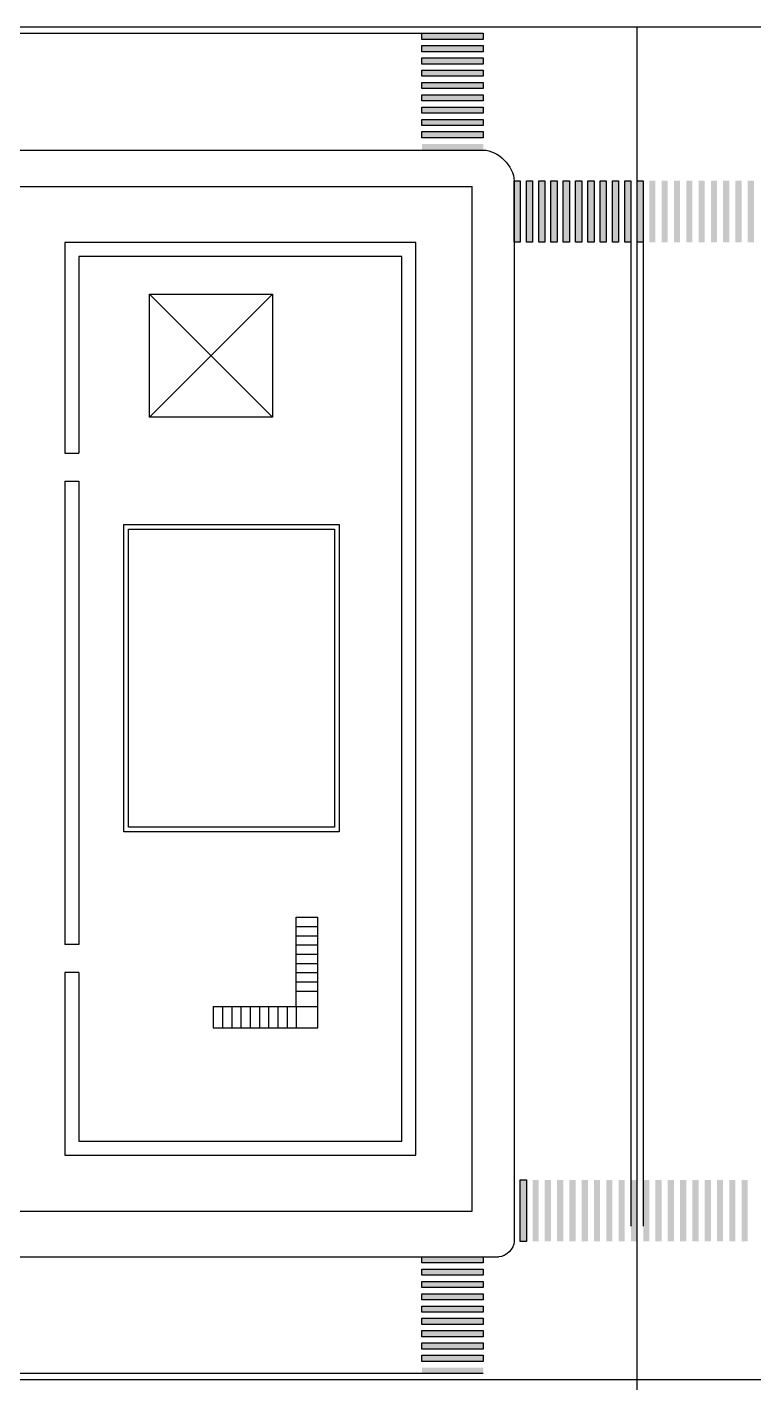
# Model space of a CAD drawing. Header units: millimetres. Extents: x -273369 to 399464, y -35443 to 194245.
# Drawn here: x -229207 to -205569, y 8457 to 52557 of the extents above; entities that cross this region are included whole.
import ezdxf

# ---------------------------------------------------------------- set-up
doc = ezdxf.new("R2010")
doc.units = ezdxf.units.MM
doc.linetypes.add('ACAD_ISO02W100', pattern=[15, 12, -3])

msp = doc.modelspace()

# ---------------------------------------------------------------- hatches: boundary and pattern name
h = msp.add_hatch(color=256)
h.set_gradient(color1=(255, 255, 255), rotation=208, tint=1)
h.paths.add_polyline_path([(-216368.737, 52357.324), (-216368.737, 52157.324), (-214368.737, 52157.324), (-214368.737, 52357.324)])
h = msp.add_hatch(color=256)
h.set_gradient(color1=(255, 255, 255), rotation=208, tint=1)
h.paths.add_polyline_path([(-214368.737, 51757.324), (-214368.737, 51957.324), (-216368.737, 51957.324), (-216368.737, 51757.324)])
h.paths.add_polyline_path([(-214368.737, 51357.324), (-214368.737, 51557.324), (-216368.737, 51557.324), (-216368.737, 51357.324)])
h = msp.add_hatch(color=256)
h.set_gradient(color1=(255, 255, 255), rotation=208, tint=1)
h.paths.add_polyline_path([(-216368.737, 51157.324), (-216368.737, 50957.324), (-214368.737, 50957.324), (-214368.737, 51157.324)])
h = msp.add_hatch(color=256)
h.set_gradient(color1=(255, 255, 255), rotation=208, tint=1)
h.paths.add_polyline_path([(-214368.737, 50557.324), (-214368.737, 50757.324), (-216368.737, 50757.324), (-216368.737, 50557.324)])
h.paths.add_polyline_path([(-214368.737, 50157.324), (-214368.737, 50357.324), (-216368.737, 50357.324), (-216368.737, 50157.324)])
h = msp.add_hatch(color=256)
h.set_gradient(color1=(255, 255, 255), rotation=208, tint=1)
h.paths.add_polyline_path([(-216368.737, 49957.324), (-216368.737, 49757.324), (-214368.737, 49757.324), (-214368.737, 49957.324)])
h = msp.add_hatch(color=256)
h.set_gradient(color1=(255, 255, 255), rotation=208, tint=1)
h.paths.add_polyline_path([(-214368.737, 49357.324), (-214368.737, 49557.324), (-216368.737, 49557.324), (-216368.737, 49357.324)])
h.paths.add_polyline_path([(-214368.737, 48957.324), (-214368.737, 49157.324), (-216368.737, 49157.324), (-216368.737, 48957.324)])
h = msp.add_hatch(color=256)
h.set_gradient(color1=(255, 255, 255), rotation=208, tint=1)
h.paths.add_polyline_path([(-216368.737, 48757.324), (-216368.737, 48557.324), (-214368.737, 48557.324), (-214368.737, 48757.324)])
h = msp.add_hatch(color=256)
h.set_gradient(color1=(255, 255, 255), rotation=208, tint=1)
edge = h.paths.add_edge_path()
edge.add_line((-213168.749, 47561.214), (-213368.743, 47561.214))
edge.add_spline(control_points=[(-213368.749, 47561.214), (-213368.741, 47559.917), (-213368.737, 47558.62), (-213368.737, 47557.324)], knot_values=[1410.324689061, 1410.324689061, 1410.324689061, 1410.324689061, 1414.213562373, 1414.213562373, 1414.213562373, 1414.213562373], degree=3, periodic=0)
edge.add_line((-213368.737, 47557.324), (-213368.737, 45561.214))
edge.add_line((-213368.737, 45561.214), (-213168.749, 45561.214))
edge.add_line((-213168.749, 45561.214), (-213168.749, 47561.214))
h = msp.add_hatch(color=256)
h.set_gradient(color1=(255, 255, 255), rotation=208, tint=1)
h.paths.add_polyline_path([(-212968.749, 45561.214), (-212768.749, 45561.214), (-212768.749, 47561.214), (-212968.749, 47561.214)])
h.paths.add_polyline_path([(-212368.749, 47561.214), (-212568.749, 47561.214), (-212568.749, 45561.214), (-212368.749, 45561.214)])
h.paths.add_polyline_path([(-212168.749, 45561.214), (-211968.749, 45561.214), (-211968.749, 47561.214), (-212168.749, 47561.214)])
h.paths.add_polyline_path([(-211768.749, 45561.214), (-211568.749, 45561.214), (-211568.749, 47561.214), (-211768.749, 47561.214)])
h.paths.add_polyline_path([(-211168.749, 47561.214), (-211368.749, 47561.214), (-211368.749, 45561.214), (-211168.749, 45561.214)])
h.paths.add_polyline_path([(-210968.749, 45561.214), (-210768.749, 45561.214), (-210768.749, 47561.214), (-210968.749, 47561.214)])
h.paths.add_polyline_path([(-210568.749, 45561.214), (-210368.749, 45561.214), (-210368.749, 47561.214), (-210568.749, 47561.214)])
h.paths.add_polyline_path([(-210168.749, 45561.214), (-209968.749, 45561.214), (-209968.749, 47561.214), (-210168.749, 47561.214)])
h.paths.add_polyline_path([(-209768.749, 45561.214), (-209568.749, 45561.214), (-209568.749, 47561.214), (-209768.749, 47561.214)])
h = msp.add_hatch(color=256)
h.set_gradient(color1=(255, 255, 255), rotation=208, tint=1)
h.paths.add_polyline_path([(-209168.749, 47561.214), (-209368.737, 47561.214), (-209368.737, 45561.214), (-209168.749, 45561.214)])
h = msp.add_hatch(color=256)
h.set_gradient(color1=(255, 255, 255), rotation=208, tint=1)
h.paths.add_polyline_path([(-208968.749, 45561.214), (-208768.749, 45561.214), (-208768.749, 47561.214), (-208968.749, 47561.214)])
h.paths.add_polyline_path([(-208368.749, 47561.214), (-208568.749, 47561.214), (-208568.749, 45561.214), (-208368.749, 45561.214)])
h.paths.add_polyline_path([(-208168.749, 45561.214), (-207968.749, 45561.214), (-207968.749, 47561.214), (-208168.749, 47561.214)])
h.paths.add_polyline_path([(-207768.749, 45561.214), (-207568.749, 45561.214), (-207568.749, 47561.214), (-207768.749, 47561.214)])
h.paths.add_polyline_path([(-207168.749, 47561.214), (-207368.749, 47561.214), (-207368.749, 45561.214), (-207168.749, 45561.214)])
h.paths.add_polyline_path([(-206968.749, 45561.214), (-206768.749, 45561.214), (-206768.749, 47561.214), (-206968.749, 47561.214)])
h.paths.add_polyline_path([(-206568.749, 45561.214), (-206368.749, 45561.214), (-206368.749, 47561.214), (-206568.749, 47561.214)])
h.paths.add_polyline_path([(-206168.749, 45561.214), (-205968.749, 45561.214), (-205968.749, 47561.214), (-206168.749, 47561.214)])
h.paths.add_polyline_path([(-205768.749, 45561.214), (-205568.749, 45561.214), (-205568.749, 47561.214), (-205768.749, 47561.214)])
h = msp.add_hatch(color=256)
h.set_gradient(color1=(255, 255, 255), rotation=208, tint=1)
h.paths.add_polyline_path([(-213168.737, 13057.324), (-212968.737, 13057.324), (-212968.737, 15057.324), (-213168.737, 15057.324)])
h = msp.add_hatch(color=256)
h.set_gradient(color1=(255, 255, 255), rotation=208, tint=1)
h.paths.add_polyline_path([(-212768.737, 13057.324), (-212568.737, 13057.324), (-212568.737, 15057.324), (-212768.737, 15057.324)])
h = msp.add_hatch(color=256)
h.set_gradient(color1=(255, 255, 255), rotation=208, tint=1)
h.paths.add_polyline_path([(-212368.737, 13057.324), (-212168.737, 13057.324), (-212168.737, 15057.324), (-212368.737, 15057.324)])
h = msp.add_hatch(color=256)
h.set_gradient(color1=(255, 255, 255), rotation=208, tint=1)
h.paths.add_polyline_path([(-211968.737, 13057.324), (-211768.737, 13057.324), (-211768.737, 15057.324), (-211968.737, 15057.324)])
h = msp.add_hatch(color=256)
h.set_gradient(color1=(255, 255, 255), rotation=208, tint=1)
h.paths.add_polyline_path([(-211568.737, 13057.324), (-211368.737, 13057.324), (-211368.737, 15057.324), (-211568.737, 15057.324)])
h = msp.add_hatch(color=256)
h.set_gradient(color1=(255, 255, 255), rotation=208, tint=1)
h.paths.add_polyline_path([(-211168.737, 13057.324), (-210968.737, 13057.324), (-210968.737, 15057.324), (-211168.737, 15057.324)])
h = msp.add_hatch(color=256)
h.set_gradient(color1=(255, 255, 255), rotation=208, tint=1)
h.paths.add_polyline_path([(-210768.737, 13057.324), (-210568.737, 13057.324), (-210568.737, 15057.324), (-210768.737, 15057.324)])
h = msp.add_hatch(color=256)
h.set_gradient(color1=(255, 255, 255), rotation=208, tint=1)
h.paths.add_polyline_path([(-210368.737, 13057.324), (-210168.737, 13057.324), (-210168.737, 15057.324), (-210368.737, 15057.324)])
h = msp.add_hatch(color=256)
h.set_gradient(color1=(255, 255, 255), rotation=208, tint=1)
h.paths.add_polyline_path([(-209968.737, 13057.324), (-209768.737, 13057.324), (-209768.737, 15057.324), (-209968.737, 15057.324)])
h = msp.add_hatch(color=256)
h.set_gradient(color1=(255, 255, 255), rotation=208, tint=1)
h.paths.add_polyline_path([(-209568.737, 13057.324), (-209368.737, 13057.324), (-209368.737, 15057.324), (-209568.737, 15057.324)])
h = msp.add_hatch(color=256)
h.set_gradient(color1=(255, 255, 255), rotation=208, tint=1)
h.paths.add_polyline_path([(-209168.737, 13057.324), (-208968.737, 13057.324), (-208968.737, 15057.324), (-209168.737, 15057.324)])
h = msp.add_hatch(color=256)
h.set_gradient(color1=(255, 255, 255), rotation=208, tint=1)
h.paths.add_polyline_path([(-208768.737, 13057.324), (-208568.737, 13057.324), (-208568.737, 15057.324), (-208768.737, 15057.324)])
h = msp.add_hatch(color=256)
h.set_gradient(color1=(255, 255, 255), rotation=208, tint=1)
h.paths.add_polyline_path([(-208368.737, 13057.324), (-208168.737, 13057.324), (-208168.737, 15057.324), (-208368.737, 15057.324)])
h = msp.add_hatch(color=256)
h.set_gradient(color1=(255, 255, 255), rotation=208, tint=1)
h.paths.add_polyline_path([(-207968.737, 13057.324), (-207768.737, 13057.324), (-207768.737, 15057.324), (-207968.737, 15057.324)])
h = msp.add_hatch(color=256)
h.set_gradient(color1=(255, 255, 255), rotation=208, tint=1)
h.paths.add_polyline_path([(-207568.737, 13057.324), (-207368.737, 13057.324), (-207368.737, 15057.324), (-207568.737, 15057.324)])
h = msp.add_hatch(color=256)
h.set_gradient(color1=(255, 255, 255), rotation=208, tint=1)
h.paths.add_polyline_path([(-207168.737, 13057.324), (-206968.737, 13057.324), (-206968.737, 15057.324), (-207168.737, 15057.324)])
h = msp.add_hatch(color=256)
h.set_gradient(color1=(255, 255, 255), rotation=208, tint=1)
h.paths.add_polyline_path([(-206768.737, 13057.324), (-206568.737, 13057.324), (-206568.737, 15057.324), (-206768.737, 15057.324)])
h = msp.add_hatch(color=256)
h.set_gradient(color1=(255, 255, 255), rotation=208, tint=1)
h.paths.add_polyline_path([(-206368.737, 13057.324), (-206168.737, 13057.324), (-206168.737, 15057.324), (-206368.737, 15057.324)])
h = msp.add_hatch(color=256)
h.set_gradient(color1=(255, 255, 255), rotation=208, tint=1)
h.paths.add_polyline_path([(-205968.737, 13057.324), (-205768.737, 13057.324), (-205768.737, 15057.324), (-205968.737, 15057.324)])
h = msp.add_hatch(color=256)
h.set_gradient(color1=(255, 255, 255), rotation=208, tint=1)
h.paths.add_polyline_path([(-216368.737, 12557.324), (-216368.737, 12357.324), (-214368.737, 12357.324), (-214368.737, 12557.324)])
h = msp.add_hatch(color=256)
h.set_gradient(color1=(255, 255, 255), rotation=208, tint=1)
h.paths.add_polyline_path([(-214368.737, 11957.324), (-214368.737, 12157.324), (-216368.737, 12157.324), (-216368.737, 11957.324)])
h.paths.add_polyline_path([(-214368.737, 11557.324), (-214368.737, 11757.324), (-216368.737, 11757.324), (-216368.737, 11557.324)])
h = msp.add_hatch(color=256)
h.set_gradient(color1=(255, 255, 255), rotation=208, tint=1)
h.paths.add_polyline_path([(-216368.737, 11357.324), (-216368.737, 11157.324), (-214368.737, 11157.324), (-214368.737, 11357.324)])
h = msp.add_hatch(color=256)
h.set_gradient(color1=(255, 255, 255), rotation=208, tint=1)
h.paths.add_polyline_path([(-214368.737, 10757.324), (-214368.737, 10957.324), (-216368.737, 10957.324), (-216368.737, 10757.324)])
h.paths.add_polyline_path([(-214368.737, 10357.324), (-214368.737, 10557.324), (-216368.737, 10557.324), (-216368.737, 10357.324)])
h = msp.add_hatch(color=256)
h.set_gradient(color1=(255, 255, 255), rotation=208, tint=1)
h.paths.add_polyline_path([(-216368.737, 10157.324), (-216368.737, 9957.324), (-214368.737, 9957.324), (-214368.737, 10157.324)])
h = msp.add_hatch(color=256)
h.set_gradient(color1=(255, 255, 255), rotation=208, tint=1)
h.paths.add_polyline_path([(-214368.737, 9557.324), (-214368.737, 9757.324), (-216368.737, 9757.324), (-216368.737, 9557.324)])
h.paths.add_polyline_path([(-214368.737, 9157.324), (-214368.737, 9357.324), (-216368.737, 9357.324), (-216368.737, 9157.324)])
h = msp.add_hatch(color=256)
h.set_gradient(color1=(255, 255, 255), rotation=208, tint=1)
h.paths.add_polyline_path([(-216368.737, 8957.324), (-216368.737, 8757.324), (-214368.737, 8757.324), (-214368.737, 8957.324)])

# ---------------------------------------------------------------- linework, layer by layer
for p, q in [((-145368.737, 52557.324), (-273368.737, 52557.324)), ((-216368.737, 52357.324), (-214368.737, 52357.324)), ((-216368.737, 52157.324), (-216368.737, 52357.324)), ((-214368.737, 52157.324), (-216368.737, 52157.324)), ((-214368.737, 52357.324), (-214368.737, 52157.324)), ((-216368.737, 51957.324), (-214368.737, 51957.324)), ((-216368.737, 51757.324), (-216368.737, 51957.324)), ((-214368.737, 51757.324), (-216368.737, 51757.324)), ((-214368.737, 51957.324), (-214368.737, 51757.324)), ((-216368.737, 51557.324), (-214368.737, 51557.324)), ((-216368.737, 51357.324), (-216368.737, 51557.324)), ((-214368.737, 51357.324), (-216368.737, 51357.324)), ((-216368.737, 51157.324), (-214368.737, 51157.324)), ((-216368.737, 50957.324), (-216368.737, 51157.324)), ((-214368.737, 51557.324), (-214368.737, 51357.324)), ((-214368.737, 51157.324), (-214368.737, 50957.324)), ((-214368.737, 50957.324), (-216368.737, 50957.324)), ((-216368.737, 50757.324), (-214368.737, 50757.324)), ((-216368.737, 50557.324), (-216368.737, 50757.324)), ((-214368.737, 50757.324), (-214368.737, 50557.324)), ((-214368.737, 50557.324), (-216368.737, 50557.324)), ((-216368.737, 50357.324), (-214368.737, 50357.324)), ((-216368.737, 50157.324), (-216368.737, 50357.324)), ((-214368.737, 50357.324), (-214368.737, 50157.324)), ((-214368.737, 50157.324), (-216368.737, 50157.324)), ((-216368.737, 49957.324), (-214368.737, 49957.324)), ((-216368.737, 49757.324), (-216368.737, 49957.324)), ((-214368.737, 49957.324), (-214368.737, 49757.324)), ((-214368.737, 49757.324), (-216368.737, 49757.324)), ((-216368.737, 49557.324), (-214368.737, 49557.324)), ((-216368.737, 49357.324), (-216368.737, 49557.324)), ((-214368.737, 49557.324), (-214368.737, 49357.324)), ((-214368.737, 49357.324), (-216368.737, 49357.324)), ((-216368.737, 49157.324), (-214368.737, 49157.324)), ((-216368.737, 48957.324), (-216368.737, 49157.324)), ((-214368.737, 48957.324), (-216368.737, 48957.324)), ((-214368.737, 49157.324), (-214368.737, 48957.324)), ((-268368.737, 48557.324), (-214368.737, 48557.324)), ((-229807.147, 47377.744), (-214736.581, 47377.744)), ((-214736.581, 14039.826), (-214736.581, 47377.744)), ((-213368.749, 45561.214), (-213368.749, 47561.214)), ((-213368.749, 47561.214), (-213168.749, 47561.214)), ((-213368.737, 47557.324), (-213368.737, 13057.324)), ((-213168.749, 47561.214), (-213168.749, 45561.214)), ((-212968.749, 45561.214), (-212968.749, 47561.214)), ((-212968.749, 47561.214), (-212768.749, 47561.214)), ((-212968.749, 45561.214), (-212968.749, 47561.214)), ((-212968.749, 47561.214), (-212768.749, 47561.214)), ((-212768.749, 47561.214), (-212768.749, 45561.214)), ((-212768.749, 47561.214), (-212768.749, 45561.214)), ((-212568.749, 45561.214), (-212568.749, 47561.214)), ((-212568.749, 47561.214), (-212368.749, 47561.214)), ((-212368.749, 47561.214), (-212368.749, 45561.214)), ((-212168.749, 45561.214), (-212168.749, 47561.214)), ((-212168.749, 47561.214), (-211968.749, 47561.214)), ((-211968.749, 47561.214), (-211968.749, 45561.214)), ((-211768.749, 45561.214), (-211768.749, 47561.214)), ((-211768.749, 47561.214), (-211568.749, 47561.214)), ((-211568.749, 47561.214), (-211568.749, 45561.214)), ((-211368.749, 45561.214), (-211368.749, 47561.214)), ((-211368.749, 47561.214), (-211168.749, 47561.214)), ((-211168.749, 47561.214), (-211168.749, 45561.214)), ((-210968.749, 45561.214), (-210968.749, 47561.214)), ((-210968.749, 47561.214), (-210768.749, 47561.214)), ((-210768.749, 47561.214), (-210768.749, 45561.214)), ((-210568.749, 45561.214), (-210568.749, 47561.214)), ((-210568.749, 47561.214), (-210368.749, 47561.214)), ((-210368.749, 47561.214), (-210368.749, 45561.214)), ((-210168.749, 45561.214), (-210168.749, 47561.214)), ((-210168.749, 47561.214), (-209968.749, 47561.214)), ((-209968.749, 47561.214), (-209968.749, 45561.214)), ((-209768.749, 45561.214), (-209768.749, 47561.214)), ((-209768.749, 47561.214), (-209568.749, 47561.214)), ((-209568.749, 47561.214), (-209568.749, 45561.214)), ((-209368.749, 45561.214), (-209368.749, 47561.214)), ((-209368.749, 47561.214), (-209168.749, 47561.214)), ((-209168.749, 47561.214), (-209168.749, 45561.214)), ((-216563.317, 45551.008), (-227980.412, 45551.008)), ((-227980.412, 45551.008), (-227980.412, 38700.751)), ((-216563.317, 15866.561), (-216563.317, 45551.008)), ((-213168.749, 45561.214), (-213368.749, 45561.214)), ((-212768.749, 45561.214), (-212968.749, 45561.214)), ((-212768.749, 45561.214), (-212968.749, 45561.214)), ((-212368.749, 45561.214), (-212568.749, 45561.214)), ((-211968.749, 45561.214), (-212168.749, 45561.214)), ((-211568.749, 45561.214), (-211768.749, 45561.214)), ((-211168.749, 45561.214), (-211368.749, 45561.214)), ((-210768.749, 45561.214), (-210968.749, 45561.214)), ((-210368.749, 45561.214), (-210568.749, 45561.214)), ((-209968.749, 45561.214), (-210168.749, 45561.214)), ((-209568.749, 45561.214), (-209768.749, 45561.214)), ((-209168.749, 45561.214), (-209368.749, 45561.214)), ((-217020, 45094.325), (-227523.728, 45094.325)), ((-227523.728, 45094.325), (-227523.728, 38700.751)), ((-217020, 16323.245), (-217020, 45094.325)), ((-225225.489, 43867.934), (-221225.489, 43867.934)), ((-225225.489, 39867.934), (-225225.489, 43867.934)), ((-225225.489, 43867.934), (-221225.489, 39867.934)), ((-221225.489, 43867.934), (-225225.489, 39867.934)), ((-221225.489, 43867.934), (-221225.489, 43467.934)), ((-221225.489, 43467.934), (-221225.489, 39867.934)), ((-221225.489, 39867.934), (-225225.489, 39867.934)), ((-227980.412, 38700.751), (-227523.728, 38700.751)), ((-227980.412, 37787.384), (-227523.728, 37787.384)), ((-227980.412, 37787.384), (-227980.412, 22716.818)), ((-227523.728, 37787.384), (-227523.728, 22716.818)), ((-226061.043, 36378.892), (-219061.043, 36378.892)), ((-226061.043, 26378.892), (-226061.043, 36378.892)), ((-225911.043, 36228.892), (-219211.043, 36228.892)), ((-225911.043, 26528.892), (-225911.043, 36228.892)), ((-219211.043, 36228.892), (-219211.043, 26528.892)), ((-219061.043, 36378.892), (-219061.043, 26378.892)), ((-219211.043, 26528.892), (-225911.043, 26528.892)), ((-219061.043, 26378.892), (-226061.043, 26378.892)), ((-220451.961, 20704.112), (-220451.961, 23604.112)), ((-220451.961, 23604.112), (-219751.961, 23604.112)), ((-219751.961, 20004.112), (-219751.961, 23604.112)), ((-220451.961, 23304.112), (-219751.961, 23304.112)), ((-220451.961, 23004.112), (-219751.961, 23004.112)), ((-227523.728, 22716.818), (-227980.412, 22716.818)), ((-220451.961, 22704.112), (-219751.961, 22704.112)), ((-220451.961, 22404.112), (-219751.961, 22404.112)), ((-220451.961, 22104.112), (-219751.961, 22104.112)), ((-227523.728, 21803.451), (-227980.412, 21803.451)), ((-227980.412, 21803.451), (-227980.412, 15866.561)), ((-227523.728, 21803.451), (-227523.728, 16323.245)), ((-220451.961, 21804.112), (-219751.961, 21804.112)), ((-220451.961, 21504.112), (-219751.961, 21504.112)), ((-220451.961, 21204.112), (-219751.961, 21204.112)), ((-223151.961, 20704.112), (-219751.961, 20704.112)), ((-223151.961, 20704.112), (-223151.961, 20004.112)), ((-222851.961, 20704.112), (-222851.961, 20004.112)), ((-222551.961, 20704.112), (-222551.961, 20004.112)), ((-222251.961, 20704.112), (-222251.961, 20004.112)), ((-221951.961, 20704.112), (-221951.961, 20004.112)), ((-221651.961, 20704.112), (-221651.961, 20004.112)), ((-221351.961, 20704.112), (-221351.961, 20004.112)), ((-221051.961, 20704.112), (-221051.961, 20004.112)), ((-220751.961, 20704.112), (-220751.961, 20004.112)), ((-220451.961, 20704.112), (-220451.961, 20004.112)), ((-223151.961, 20004.112), (-219751.961, 20004.112)), ((-227523.728, 16323.245), (-217020, 16323.245)), ((-227980.412, 15866.561), (-216563.317, 15866.561)), ((-213168.737, 13057.324), (-213168.737, 15057.324)), ((-213168.737, 15057.324), (-212968.737, 15057.324)), ((-212968.737, 15057.324), (-212968.737, 13057.324)), ((-229807.147, 14039.826), (-214736.581, 14039.826)), ((-212968.737, 13057.324), (-213168.737, 13057.324)), ((-235088.737, 12557.324), (-213868.737, 12557.324)), ((-216368.737, 12557.324), (-214368.737, 12557.324)), ((-216368.737, 12357.324), (-216368.737, 12557.324)), ((-214368.737, 12357.324), (-216368.737, 12357.324)), ((-214368.737, 12557.324), (-214368.737, 12357.324)), ((-216368.737, 12157.324), (-214368.737, 12157.324)), ((-216368.737, 11957.324), (-216368.737, 12157.324)), ((-214368.737, 11957.324), (-216368.737, 11957.324)), ((-214368.737, 12157.324), (-214368.737, 11957.324)), ((-216368.737, 11757.324), (-214368.737, 11757.324)), ((-216368.737, 11557.324), (-216368.737, 11757.324)), ((-214368.737, 11557.324), (-216368.737, 11557.324)), ((-214368.737, 11757.324), (-214368.737, 11557.324)), ((-216368.737, 11357.324), (-214368.737, 11357.324)), ((-216368.737, 11157.324), (-216368.737, 11357.324)), ((-214368.737, 11157.324), (-216368.737, 11157.324)), ((-214368.737, 11357.324), (-214368.737, 11157.324)), ((-216368.737, 10957.324), (-214368.737, 10957.324)), ((-216368.737, 10757.324), (-216368.737, 10957.324)), ((-214368.737, 10757.324), (-216368.737, 10757.324)), ((-214368.737, 10957.324), (-214368.737, 10757.324)), ((-216368.737, 10557.324), (-214368.737, 10557.324)), ((-216368.737, 10357.324), (-216368.737, 10557.324)), ((-214368.737, 10357.324), (-216368.737, 10357.324)), ((-216368.737, 10157.324), (-214368.737, 10157.324)), ((-216368.737, 9957.324), (-216368.737, 10157.324)), ((-214368.737, 10557.324), (-214368.737, 10357.324)), ((-214368.737, 10157.324), (-214368.737, 9957.324)), ((-214368.737, 9957.324), (-216368.737, 9957.324)), ((-216368.737, 9757.324), (-214368.737, 9757.324)), ((-216368.737, 9557.324), (-216368.737, 9757.324)), ((-214368.737, 9757.324), (-214368.737, 9557.324)), ((-214368.737, 9557.324), (-216368.737, 9557.324)), ((-216368.737, 9357.324), (-214368.737, 9357.324)), ((-216368.737, 9157.324), (-216368.737, 9357.324)), ((-214368.737, 9357.324), (-214368.737, 9157.324)), ((-214368.737, 9157.324), (-216368.737, 9157.324))]:
    msp.add_line(p, q)
at = {"color": 242, "true_color": 0xcd2027}
for p, q in [((-209368.737, -35442.676), (-209368.737, 52557.324)), ((-145368.737, 8557.324), (-273368.737, 8557.324))]:
    msp.add_line(p, q, dxfattribs=at)
at = {"linetype": 'ACAD_ISO02W100'}
for p, q in [((-268368.737, 52357.324), (-214368.737, 52357.324)), ((-209568.737, 47557.324), (-209568.737, 13557.324)), ((-209168.737, 47557.324), (-209168.737, 13557.324)), ((-214368.737, 8757.324), (-235088.737, 8757.324))]:
    msp.add_line(p, q, dxfattribs=at)
for points in [[(-214368.737, 48557.324), (-213897.333, 48557.324), (-213368.737, 48028.728), (-213368.737, 47557.324)], [(-213368.737, 13057.324), (-213368.737, 12821.621), (-213633.035, 12557.324), (-213868.737, 12557.324)]]:
    msp.add_open_spline(points, degree=3)

doc.saveas('drawing.dxf')
